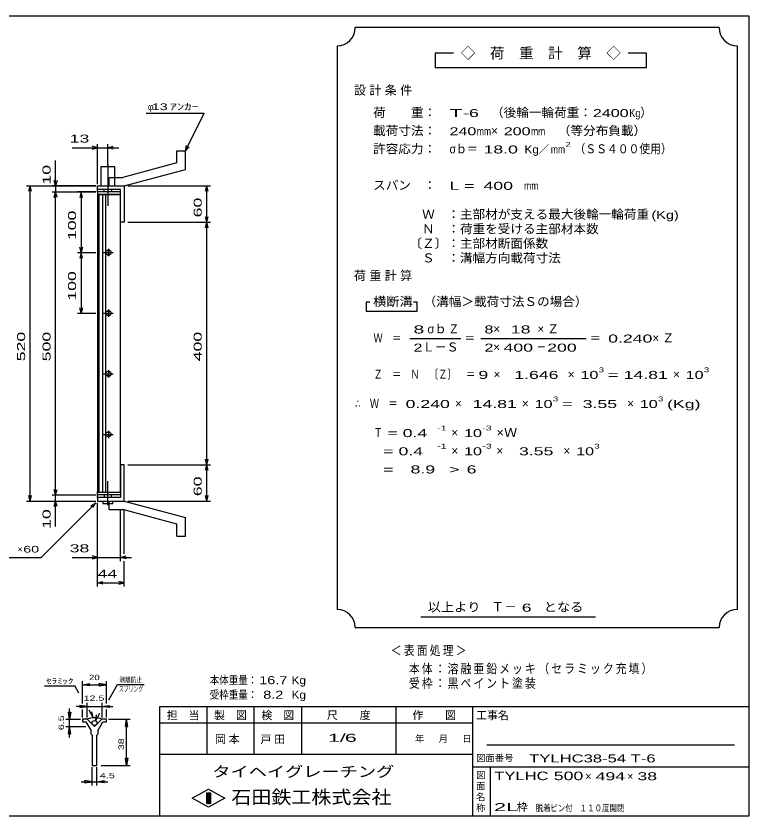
# Model space of a CAD drawing. Units: millimetres, scale not verified. Extents: x -1092 to 1034, y -771 to 635.
# Drawn here: x -174 to 1034, y -685 to 635 of the extents above; entities that cross this region are included whole.
import ezdxf
from ezdxf.enums import TextEntityAlignment as Align

# ---------------------------------------------------------------- set-up
doc = ezdxf.new("R2010")
doc.units = ezdxf.units.MM
doc.header["$LTSCALE"] = 6
doc.linetypes.add('LONG_DASHED_DOTTED', pattern=[15.25, 12, -1.5, 0.25, -1.5])
for name, color, linetype, lineweight in [('0_2', 150, 'Continuous', 25), ('16', 3, 'Continuous', 25), ('19', 6, 'Continuous', 25), ('22', 2, 'Continuous', 25), ('32', 4, 'Continuous', 25)]:
    doc.layers.add(name, color=color, linetype=linetype, lineweight=lineweight)
doc.styles.add('ベクトル', font='')
doc.styles.get('ベクトル').set_extended_font_data('ベクトル')

msp = doc.modelspace()

# ---------------------------------------------------------------- linework, layer by layer
at = {"layer": '0_2'}
for p, q in [((-1041.6, 635.4), (1034.4, 635.4)), ((1034.4, 635.4), (1034.4, -684.6)), ((1034.4, -504.6), (62.4, -504.6)), ((62.4, -504.6), (62.4, -684.6)), ((140.4, -504.6), (140.4, -582.6)), ((218.4, -582.6), (218.4, -504.6)), ((296.4, -504.6), (296.4, -582.6)), ((452.4, -582.6), (452.4, -504.6)), ((578.4, -504.6), (578.4, -684.6)), ((578.4, -531.6), (62.4, -531.6)), ((1010.4, -567.6), (602.4, -567.6)), ((62.4, -582.6), (578.4, -582.6)), ((578.4, -603.6), (1034.4, -603.6)), ((608.4, -684.6), (608.4, -603.6)), ((116.4, -655.2), (143.4, -640.2)), ((140.4, -646.2), (146.4, -646.2)), ((140.4, -664.2), (140.4, -646.2)), ((140.4, -646.2), (141.6, -646.2)), ((141.6, -646.2), (141.6, -664.2)), ((142.8, -664.2), (142.8, -646.2)), ((142.8, -646.2), (144, -646.2)), ((143.4, -640.2), (170.4, -655.2)), ((144, -646.2), (144, -664.2)), ((145.2, -664.2), (145.2, -646.2)), ((145.2, -646.2), (146.4, -646.2)), ((146.4, -646.2), (146.4, -664.2)), ((146.4, -646.2), (146.4, -664.2)), ((143.4, -670.2), (116.4, -655.2)), ((170.4, -655.2), (143.4, -670.2)), ((146.4, -664.2), (140.4, -664.2)), ((141.6, -664.2), (142.8, -664.2)), ((144, -664.2), (145.2, -664.2)), ((1034.4, -684.6), (-1041.6, -684.6))]:
    msp.add_line(p, q, dxfattribs=at)
at = {"layer": '16'}
for p, q in [((-1.8, 345.1), (-39.8, 345.1)), ((-39.8, 345.1), (-39.8, 340.6)), ((-1.8, 340.6), (-1.8, 345.1)), ((-39.8, 340.6), (-1.8, 340.6)), ((-39.8, 340.6), (-39.8, -150.4)), ((-1.8, 340.6), (-39.8, 340.6)), ((-37.8, 340.6), (-37.8, -150.4)), ((-30.8, -150.4), (-30.8, 340.6)), ((-26.8, 340.6), (-26.8, -150.4)), ((-1.8, -150.4), (-1.8, 340.6)), ((-21.8, 251.1), (-21.8, 239.1)), ((-29.8, 245.1), (-13.8, 245.1)), ((-19.8, 248.1), (-23.8, 248.1)), ((-23.8, 242.1), (-19.8, 242.1)), ((-19.8, 148.1), (-23.8, 148.1)), ((-21.8, 151.1), (-21.8, 139.1)), ((-29.8, 145.1), (-13.8, 145.1)), ((-23.8, 142.1), (-19.8, 142.1)), ((-29.8, 45.1), (-13.8, 45.1)), ((-19.8, 48.1), (-23.8, 48.1)), ((-23.8, 42.1), (-19.8, 42.1)), ((-21.8, 51.1), (-21.8, 39.1)), ((-19.8, -51.9), (-23.8, -51.9)), ((-21.8, -48.9), (-21.8, -60.9)), ((-29.8, -54.9), (-13.8, -54.9)), ((-23.8, -57.9), (-19.8, -57.9)), ((-39.8, -150.4), (-1.8, -150.4)), ((-39.8, -154.9), (-39.8, -150.4)), ((-39.8, -150.4), (-1.8, -150.4)), ((-1.8, -154.9), (-39.8, -154.9)), ((-1.8, -150.4), (-1.8, -154.9))]:
    msp.add_line(p, q, dxfattribs=at)
for centre, radius, start, end in [((-23.8, 245.1), 3, 90, 270), ((-21.8, 245.1), 4, 46.6, 133.4), ((-21.8, 245.1), 4, 226.6, 313.4), ((-19.8, 245.1), 3, 270, 90), ((-23.8, 145.1), 3, 90, 270), ((-21.8, 145.1), 4, 46.6, 133.4), ((-19.8, 145.1), 3, 270, 90), ((-21.8, 145.1), 4, 226.6, 313.4), ((-23.8, 45.1), 3, 90, 270), ((-21.8, 45.1), 4, 46.6, 133.4), ((-21.8, 45.1), 4, 226.6, 313.4), ((-19.8, 45.1), 3, 270, 90), ((-23.8, -54.9), 3, 90, 270), ((-21.8, -54.9), 4, 46.6, 133.4), ((-19.8, -54.9), 3, 270, 90), ((-21.8, -54.9), 4, 226.6, 313.4)]:
    msp.add_arc(centre, radius, start, end, dxfattribs=at)
at = {"layer": '19'}
for p, q in [((91.2, 413.1), (105.2, 413.1)), ((91.2, 393.1), (91.2, 413.1)), ((105.2, 382.1), (105.2, 413.1)), ((-33.8, 355.1), (-33.8, 387.1)), ((-33.8, 387.1), (-11.8, 387.1)), ((-11.8, 387.1), (-11.8, 355.1)), ((91.2, 393.1), (2.2, 369.1)), ((4.2, 355.1), (105.2, 382.1)), ((-20.8, 369.1), (2.2, 369.1)), ((-20.8, 355.1), (-20.8, 369.1)), ((-39.8, 345.1), (-39.8, 355.1)), ((-39.8, 349.1), (-39.8, 355.1)), ((-39.8, 355.1), (3.2, 355.1)), ((-1.8, 349.1), (-39.8, 349.1)), ((-28.8, 345.1), (-28.8, 349.1)), ((-20.8, 355.1), (4.2, 355.1)), ((-16.8, 349.1), (-16.8, 345.1)), ((-1.8, 295.1), (-1.8, 349.1)), ((3.2, 355.1), (4.2, 354.1)), ((4.2, 354.1), (4.2, 295.1)), ((4.2, 295.1), (-1.8, 295.1)), ((4.2, -104.9), (-1.8, -104.9)), ((-1.8, -104.9), (-1.8, -158.9)), ((4.2, -163.9), (4.2, -104.9)), ((-39.8, -158.9), (-39.8, -148.9)), ((-28.8, -154.9), (-28.8, -158.9)), ((-16.8, -158.9), (-16.8, -154.9)), ((-39.8, -158.9), (-39.8, -164.9)), ((-1.8, -158.9), (-39.8, -158.9)), ((-39.8, -164.9), (3.2, -164.9)), ((-30.8, -164.9), (-30.8, -168.9)), ((-30.8, -168.9), (-14.8, -168.9)), ((-20.8, -164.9), (4.2, -164.9)), ((-20.8, -178.9), (-20.8, -164.9)), ((-14.8, -168.9), (-14.8, -164.9)), ((3.2, -164.9), (4.2, -163.9)), ((4.2, -164.9), (105.2, -191.9)), ((-20.8, -178.9), (2.2, -178.9)), ((91.2, -202.9), (2.2, -178.9)), ((105.2, -222.9), (105.2, -191.9)), ((91.2, -222.9), (91.2, -202.9)), ((91.2, -222.9), (105.2, -222.9))]:
    msp.add_line(p, q, dxfattribs=at)
at = {"layer": '19', "linetype": 'LONG_DASHED_DOTTED'}
for p, q in [((-22.8, 390.1), (-22.8, 322.1)), ((-22.8, -171.9), (-22.8, -131.9))]:
    msp.add_line(p, q, dxfattribs=at)
at = {"layer": '22', "color": 4}
for p, q in [((985.2, 616.2), (385.2, 616.2)), ((355.2, 586.2), (355.2, -343.8)), ((1015.2, -343.8), (1015.2, 586.2)), ((547.2, 574.2), (517.2, 574.2)), ((517.2, 574.2), (517.2, 550.2)), ((865.2, 574.2), (835.2, 574.2)), ((865.2, 550.2), (865.2, 574.2)), ((517.2, 550.2), (865.2, 550.2)), ((40.2, 475.1), (136.2, 475.1)), ((105.2, 413.1), (136.2, 475.1)), ((-39.8, 358.1), (-39.8, 424.1)), ((-22.8, 389.9), (-22.8, 424.1)), ((-81.8, 418.1), (-39.8, 418.1)), ((-39.8, 418.1), (-48.8, 420.5)), ((-48.8, 415.7), (-39.8, 418.1)), ((-39.8, 418.1), (-22.8, 418.1)), ((-22.8, 418.1), (-13.8, 420.5)), ((-13.8, 415.7), (-22.8, 418.1)), ((-22.8, 418.1), (-4.8, 418.1)), ((105.2, 413.1), (107, 421.86)), ((105.2, 413.1), (111.2, 419.7)), ((-108.8, 355.1), (-108.8, 397.1)), ((-108.8, 355.1), (-111.2, 364.1)), ((-106.4, 364.1), (-108.8, 355.1)), ((-156.8, 355.1), (-42.8, 355.1)), ((-153.2, 346.1), (-150.8, 355.1)), ((-148.4, 346.1), (-150.8, 355.1)), ((-150.8, -164.9), (-150.8, 355.1)), ((-42.8, 355.1), (-114.8, 355.1)), ((-114.8, 345.1), (-42.8, 345.1)), ((-111.2, 336.1), (-108.8, 345.1)), ((-108.8, 355.1), (-108.8, 345.1)), ((-106.4, 336.1), (-108.8, 345.1)), ((-108.8, -154.9), (-108.8, 345.1)), ((-42.8, 345.1), (-72.8, 345.1)), ((-66.8, 345.1), (-69.2, 336.1)), ((-64.4, 336.1), (-66.8, 345.1)), ((-66.8, 345.1), (-66.8, 245.1)), ((10.2, 355.1), (146.4, 355.1)), ((138, 346.1), (140.4, 355.1)), ((142.8, 346.1), (140.4, 355.1)), ((140.4, 295.1), (140.4, 355.1)), ((140.4, 295.1), (138, 304.1)), ((140.4, 295.1), (142.8, 304.1)), ((10.2, 295.1), (146.4, 295.1)), ((138, 286.1), (140.4, 295.1)), ((142.8, 286.1), (140.4, 295.1)), ((140.4, -104.9), (140.4, 295.1)), ((-66.8, 245.1), (-69.2, 254.1)), ((-64.4, 254.1), (-66.8, 245.1)), ((-72.8, 245.1), (-42.8, 245.1)), ((-66.8, 245.1), (-69.2, 236.1)), ((-64.4, 236.1), (-66.8, 245.1)), ((-66.8, 245.1), (-66.8, 145.1)), ((409.2, 163.2), (403.2, 163.2)), ((403.2, 163.2), (403.2, 148.2)), ((487.2, 163.2), (481.2, 163.2)), ((487.2, 148.2), (487.2, 163.2)), ((-66.8, 145.1), (-69.2, 154.1)), ((-64.4, 154.1), (-66.8, 145.1)), ((403.2, 148.2), (487.2, 148.2)), ((-72.8, 145.1), (-42.8, 145.1)), ((475.2, 103.2), (559.2, 103.2)), ((592.2, 103.2), (766.2, 103.2)), ((10.2, -104.9), (146.4, -104.9)), ((140.4, -104.9), (138, -95.9)), ((138, -113.9), (140.4, -104.9)), ((140.4, -104.9), (142.8, -95.9)), ((142.8, -113.9), (140.4, -104.9)), ((140.4, -164.9), (140.4, -104.9)), ((-150.8, -164.9), (-153.2, -155.9)), ((-150.8, -164.9), (-148.4, -155.9)), ((-114.8, -154.9), (-42.8, -154.9)), ((-108.8, -154.9), (-111.2, -145.9)), ((-108.8, -154.9), (-106.4, -145.9)), ((-108.8, -164.9), (-108.8, -154.9)), ((140.4, -164.9), (138, -155.9)), ((140.4, -164.9), (142.8, -155.9)), ((-156.8, -164.9), (-42.8, -164.9)), ((-132.8, -257.9), (-42.8, -167.9)), ((-114.8, -164.9), (-42.8, -164.9)), ((-111.2, -173.9), (-108.8, -164.9)), ((-106.4, -173.9), (-108.8, -164.9)), ((-108.8, -206.9), (-108.8, -164.9)), ((-50.6, -172.7), (-42.8, -167.9)), ((-47.6, -175.7), (-42.8, -167.9)), ((-39.8, -263.9), (-39.8, -167.9)), ((-39.8, -305.9), (-39.8, -167.9)), ((10.2, -164.9), (146.4, -164.9)), ((-1.8, -263.9), (-1.8, -178.3)), ((4.2, -251.9), (4.2, -178.3)), ((-252.8, -257.9), (-132.8, -257.9)), ((-81.8, -257.9), (-39.8, -257.9)), ((-39.8, -257.9), (-48.8, -255.5)), ((-48.8, -260.3), (-39.8, -257.9)), ((-39.8, -257.9), (-1.8, -257.9)), ((-1.8, -257.9), (7.2, -255.5)), ((7.2, -260.3), (-1.8, -257.9)), ((-1.8, -257.9), (16.2, -257.9)), ((4.2, -305.9), (4.2, -263.9)), ((-39.8, -299.9), (-30.8, -297.5)), ((-30.8, -302.3), (-39.8, -299.9)), ((-39.8, -299.9), (4.2, -299.9)), ((4.2, -299.9), (-4.8, -297.5)), ((-4.8, -302.3), (4.2, -299.9)), ((493.2, -355.8), (781.2, -355.8)), ((385.2, -373.8), (985.2, -373.8))]:
    msp.add_line(p, q, dxfattribs=at)
for centre, start, end in [((355.2, 616.2), 270, 0), ((1015.2, 616.2), 180, 270), ((355.2, -373.8), 0, 90), ((1015.2, -373.8), 90, 180)]:
    msp.add_arc(centre, 30, start, end, dxfattribs=at)
at = {"layer": '32'}
for p, q in [((-64.8, -499.2), (-64.8, -462)), ((-24.8, -499.2), (-24.8, -462)), ((-127.4, -469.8), (-77.4, -469.8)), ((-70.4, -481.8), (-77.4, -469.8)), ((-64.8, -468), (-52.8, -466.2)), ((-52.8, -469.8), (-64.8, -468)), ((-64.8, -468), (-24.8, -468)), ((-52.8, -469.8), (-52.8, -466.2)), ((-24.8, -468), (-36.8, -466.2)), ((-36.8, -469.8), (-36.8, -466.2)), ((-36.8, -469.8), (-24.8, -468)), ((-21.2, -493), (-6.6, -467.8)), ((-6.6, -467.8), (37.4, -467.8)), ((-56.8, -522), (-56.8, -498)), ((-32.8, -498), (-32.8, -522)), ((-85.8, -525), (-87.6, -513)), ((-87.6, -513), (-84, -513)), ((-85.8, -525), (-85.8, -507)), ((-84, -513), (-85.8, -525)), ((-56.8, -504), (-74.8, -504)), ((-56.8, -504), (-68.8, -502.2)), ((-68.8, -502.2), (-68.8, -505.8)), ((-68.8, -505.8), (-56.8, -504)), ((-64.8, -522), (-64.8, -508.8)), ((-56.8, -504), (-32.8, -504)), ((-46.8, -522), (-53.8, -510)), ((-46.8, -522), (-49, -512.6)), ((-32.8, -504), (-20.8, -502.2)), ((-20.8, -505.8), (-32.8, -504)), ((-32.8, -504), (-14.8, -504)), ((-24.8, -522), (-24.8, -508.8)), ((-20.8, -502.2), (-20.8, -505.8)), ((-91.8, -525), (-67.8, -525)), ((-85.8, -537), (-85.8, -525)), ((-64.8, -525), (-64.8, -529)), ((-56.8, -525), (-64.8, -525)), ((-44.8, -537), (-56.8, -525)), ((-32.8, -525), (-44.8, -537)), ((-42.8, -527), (-36, -515)), ((-42.8, -527), (-41.4, -517.4)), ((-24.8, -525), (-32.8, -525)), ((-24.8, -529), (-24.8, -525)), ((-21.8, -525), (14.2, -525)), ((6.4, -537), (8.2, -525)), ((10, -537), (8.2, -525)), ((8.2, -601), (8.2, -525)), ((-91.8, -537), (-58.8, -537)), ((-87.6, -549), (-85.8, -537)), ((-84, -549), (-85.8, -537)), ((-85.8, -555), (-85.8, -537)), ((-64.8, -529), (-58.8, -529)), ((-58.8, -529), (-50.8, -543)), ((-38.8, -543), (-30.8, -529)), ((-30.8, -529), (-24.8, -529)), ((6.4, -537), (10, -537)), ((-87.6, -549), (-84, -549)), ((-50.8, -543), (-50.8, -549)), ((-50.8, -549), (-48.8, -551)), ((-48.8, -551), (-48.8, -601)), ((-40.8, -551), (-38.8, -549)), ((-40.8, -601), (-40.8, -551)), ((-38.8, -549), (-38.8, -543)), ((8.2, -601), (6.4, -589)), ((6.4, -589), (10, -589)), ((10, -589), (8.2, -601)), ((-48.8, -601), (-40.8, -601)), ((-48.8, -634), (-48.8, -604)), ((-40.8, -634), (-40.8, -604)), ((-33.8, -601), (14.2, -601)), ((-66.8, -628), (-48.8, -628)), ((-48.8, -628), (-60.8, -626.2)), ((-60.8, -629.8), (-60.8, -626.2)), ((-60.8, -629.8), (-48.8, -628)), ((-48.8, -628), (-40.8, -628)), ((-40.8, -628), (-28.8, -626.2)), ((-28.8, -629.8), (-40.8, -628)), ((-40.8, -628), (-22.8, -628)), ((-28.8, -629.8), (-28.8, -626.2))]:
    msp.add_line(p, q, dxfattribs=at)
msp.add_circle((-44.8, -531), 4, dxfattribs=at)
msp.add_arc((-45, -552.41), 30, 66, 113, dxfattribs=at)

# ---------------------------------------------------------------- texts
at = {"layer": '0_2', "style": 'ベクトル'}
for s, height, p in [('担\u3000当', 13.2, (74.4, -518.4)), ('製\u3000図', 13.2, (152.4, -518.4)), ('検\u3000図', 13.2, (230.4, -518.4)), ('尺\u3000\u3000度', 13.2, (338.4, -518.4)), ('作\u3000\u3000図', 13.2, (479.4, -518.4)), ('工事名', 13.2, (584.4, -518.4)), ('年', 11, (483.6, -557.1)), ('月', 11, (522.6, -557.1)), ('日', 11, (561.6, -557.1)), ('図面番号', 11, (584.4, -588.9)), ('図', 11, (584.4, -617.1)), ('面', 11, (584.4, -635.1)), ('名', 11, (584.4, -653.1)), ('称', 11, (584.4, -671.1))]:
    msp.add_text(s, height=height, dxfattribs=at).set_placement(p, align=Align.MIDDLE_LEFT)
at = {"layer": '0_2', "color": 222, "style": 'ベクトル'}
for s, height, width, p in [('タイヘイグレーチング', 17.6, 1.25, (149.4, -611.4)), ('石田鉄工株式会社', 21.99, 1.1, (180.9, -653.4))]:
    msp.add_text(s, height=height, dxfattribs=dict(at, width=width)).set_placement(p, align=Align.MIDDLE_LEFT)
at = {"layer": '22', "style": 'ベクトル'}
for s, height, p in [('◇\u3000荷\u3000重\u3000計\u3000算\u3000◇', 17.6, (559.2, 574.2)), ('φ', 11, (43.2, 485.6)), ('）', 14.52, (855, 476.1)), ('×', 14.52, (609, 446.1)), ('／', 13.2, (686.7, 415.2)), ('σｂ', 14.52, (504, 119.1)), ('×', 14.52, (612.6, 119.1)), ('Ｌ－Ｓ', 14.52, (496.2, 89.1)), ('×', 14.52, (612.6, 89.1)), ('×', 14.52, (613.2, 44.1)), ('×', 14.52, (735.6, 44.1)), ('×', 14.52, (909, 44.1)), ('×', 14.52, (549.6, -3.9)), ('×', 14.52, (660, -3.9)), ('×', 14.52, (833.4, -3.9)), ('×', 14.52, (543.6, -51.9)), ('×', 14.52, (543.6, -81.9)), ('×', 14.52, (618, -81.9)), ('×', 14.52, (728.4, -81.9)), ('×', 11, (-171.8, -244.4)), ('Ｔ－', 15.4, (609.6, -339.3)), ('×', 13.2, (764.4, -619)), ('×', 13.2, (833.4, -619)), ('枠', 13.2, (651.6, -670))]:
    msp.add_text(s, height=height, dxfattribs=at).set_placement(p, align=Align.MIDDLE_LEFT)
for s, height, width, p in [(' 13 ', 11, 1.6, (43.2, 485.6)), ('ｱﾝｶｰ', 11, 1.6, (79.2, 485.6)), ('荷\u3000\u3000重：\u3000', 14.52, 1.05, (414.6, 476.1)), ('T-', 13.2, 2, (540.6, 475.2)), (' 6 ', 13.2, 1.65, (564.6, 475.2)), ('（後輪一輪荷重：', 14.52, 1.05, (609, 476.1)), ('2400', 13.2, 1.5, (777, 475.2)), ('Kg', 13.2, 0.85, (837, 475.2)), ('載荷寸法：\u3000', 14.52, 1.05, (414.6, 446.1)), ('240', 13.2, 1.5, (540.6, 445.2)), ('mm', 13.2, 0.8, (585.6, 445.2)), ('200', 13.2, 1.5, (630, 445.2)), ('mm', 13.2, 0.8, (675, 445.2)), ('\u3000（等分布負載）', 14.52, 1.05, (698.4, 446.1)), (' 13 ', 13.2, 1.65, (-93.8, 433.1)), ('許容応力：\u3000', 14.52, 1.05, (414.6, 416.1)), ('σｂ＝', 14.52, 0.9, (540.6, 416.1)), ('2', 7.92, 1.5, (731.7, 423.6)), ('（ＳＳ４００使用）', 14.52, 0.9, (746.7, 416.1)), (' 18.0', 13.2, 1.65, (588.6, 415.2)), ('Kg', 13.2, 1.1, (664.2, 415.2)), ('mm', 13.2, 0.8, (707.7, 415.2)), ('スパン\u3000：\u3000', 14.52, 1.05, (414.6, 356.1)), ('L = ', 13.2, 1.65, (540.6, 355.2)), (' 400 ', 13.2, 1.65, (588.6, 355.2)), ('mm', 13.2, 0.8, (663.6, 355.2)), ('\u3000Ｗ\u3000：主部材が支える最大後輪一輪荷重', 14.52, 1.05, (474.6, 308.1)), ('(Kg)', 13.2, 1.35, (873.6, 307.2)), ('\u3000Ｎ\u3000：荷重を受ける主部材本数', 14.52, 1.05, (474.6, 284.1)), ('〔Ｚ〕：主部材断面係数', 14.52, 1.05, (474.6, 260.1)), ('\u3000Ｓ\u3000：溝幅方向載荷寸法', 14.52, 1.05, (474.6, 236.1)), ('横断溝', 14.52, 1.1, (414.6, 164.1)), ('\u3000（溝幅＞載荷寸法Ｓの場合）', 14.52, 1.05, (477, 164.1)), ('8', 13.2, 1.8, (481.2, 118.2)), ('Ｚ', 14.52, 0.9, (538.8, 119.1)), ('8', 13.2, 1.5, (598.2, 118.2)), (' 18 ', 13.2, 1.65, (633.6, 118.2)), ('Ｗ\u3000＝', 14.52, 0.75, (415.2, 104.1)), ('＝', 14.52, 0.9, (565.2, 104.1)), ('＝', 14.52, 0.9, (772.2, 104.1)), ('0.240', 13.2, 1.65, (802.2, 103.2)), ('2', 13.2, 1.5, (481.2, 88.2)), ('2', 13.2, 1.5, (598.2, 88.2)), (' 400 ', 13.2, 1.65, (621.6, 88.2)), (' 200 ', 13.2, 1.65, (693.6, 88.2)), ('－', 14.52, 0.75, (684.6, 89.1)), ('Ｚ\u3000＝\u3000Ｎ\u3000〔Ｚ〕\u3000＝', 14.52, 0.75, (415.2, 44.1)), ('3', 7.92, 1.5, (786.6, 51.6)), ('3', 7.92, 1.5, (960, 51.6)), (' 9 ', 13.2, 1.65, (580.2, 43.2)), ('  1.646', 13.2, 1.65, (631.2, 43.2)), ('10', 13.2, 1.5, (756.6, 43.2)), ('=', 13.2, 1.7, (801.6, 43.2)), (' 14.81', 13.2, 1.65, (819.6, 43.2)), ('10', 13.2, 1.5, (930, 43.2)), ('∴\u3000Ｗ\u3000＝', 14.52, 0.75, (385.2, -3.9)), (' 0.240', 13.2, 1.65, (460.2, -4.8)), (' 14.81', 13.2, 1.65, (570.6, -4.8)), ('10', 13.2, 1.5, (681, -4.8)), ('3', 7.92, 1.5, (711, 3.6)), ('  3.55', 13.2, 1.65, (744, -4.8)), ('10', 13.2, 1.5, (854.4, -4.8)), ('3', 7.92, 1.5, (884.4, 3.6)), ('(Kg)', 13.2, 1.65, (899.4, -4.8)), ('=', 13.2, 1.7, (726, -4.8)), ('Ｔ', 14.52, 0.75, (415.2, -51.9)), (' = 0.4', 13.2, 1.65, (430.2, -52.8)), ('-1', 7.918, 1.65, (520.2, -44.4)), ('10', 13.2, 1.5, (564.6, -52.8)), ('-3', 7.918, 1.65, (594.6, -44.4)), ('×Ｗ', 14.52, 1.1, (618, -51.9)), ('  = 0.4', 13.2, 1.65, (415.2, -82.8)), ('-1', 7.918, 1.65, (520.2, -74.4)), ('10', 13.2, 1.5, (564.6, -82.8)), ('-3', 7.918, 1.65, (594.6, -74.4)), ('  3.55', 13.2, 1.65, (639, -82.8)), ('10', 13.2, 1.5, (749.4, -82.8)), ('3', 7.92, 1.5, (779.4, -74.4)), ('  =', 13.2, 1.65, (415.2, -112.8)), ('  8.9', 13.2, 1.65, (460.2, -112.8)), ('>', 13.2, 1.7, (539.7, -112.8)), (' 6 ', 13.2, 1.65, (560.7, -112.8)), (' 38 ', 13.2, 1.65, (-93.8, -242.9)), (' 60 ', 11, 1.6, (-168.8, -244.4)), (' 44 ', 13.2, 1.65, (-47.8, -284.9)), ('以上より\u3000', 14.52, 1.1, (504.6, -339.9)), (' 6 ', 13.2, 1.65, (651.6, -340.8)), ('となる', 14.52, 1.1, (696, -339.9)), ('本体重量：', 13.2, 0.85, (145.2, -460.5)), (' 16.7', 13.2, 1.35, (220.2, -460.5)), ('Kg', 13.2, 1.1, (280.2, -460.5)), ('受枠重量：', 13.2, 0.85, (145.2, -484.5)), ('  8.2', 13.2, 1.35, (220.2, -484.5)), ('Kg', 13.2, 1.1, (280.2, -484.5)), ('1/', 13.2, 2, (340.2, -555.6)), (' 6 ', 13.2, 2, (358.2, -555.6)), ('TYLHC38-54 T-6', 13.2, 1.55, (672, -589.6)), ('TYLHC', 14.08, 1.45, (614.4, -618.4)), (' 500 ', 14.08, 1.55, (704.4, -618.4)), (' 494 ', 13.2, 1.65, (773.4, -619)), (' 38 ', 13.2, 1.65, (842.4, -619)), ('2L', 13.2, 2.05, (613.8, -670)), ('脱着', 11, 0.8, (682.8, -671.5)), ('ピン付', 11, 0.8, (706.8, -671.5)), ('\u3000１１０度開閉', 11, 0.8, (742.8, -671.5))]:
    msp.add_text(s, height=height, dxfattribs=dict(at, width=width)).set_placement(p, align=Align.MIDDLE_LEFT)
at = {"layer": '22', "style": 'ベクトル', "width": 1.65}
for s, p in [(' 10 ', (-123.8, 349.1)), (' 60 ', (125.4, 295.1)), (' 100 ', (-81.8, 257.6)), (' 100 ', (-81.8, 157.6)), (' 520 ', (-165.8, 57.6)), (' 500 ', (-123.8, 57.6)), (' 400 ', (125.4, 57.6)), (' 60 ', (125.4, -164.9)), (' 10 ', (-123.8, -218.9))]:
    msp.add_text(s, height=13.2, rotation=90, dxfattribs=at).set_placement(p, align=Align.MIDDLE_LEFT)
at = {"layer": '22', "attachment_point": 4, "style": 'ベクトル'}
for s, insert, char_height in [('\\T1.28;設計条件', (383.1, 512.1), 14.52), ('\\T1.28;荷重計算', (383.1, 206.1), 14.52), ('\\T1.42;×Ｚ', (685.5, 119.1), 14.52), ('\\T1.42;×Ｚ', (875.1, 104.1), 14.52), ('\\T1.2;\\W0.85;＜表面処理＞', (443.7, -412.3), 15.4), ('\\T1.19;\\W0.85;本体：溶融亜鉛メッキ', (473.7, -442.3), 15.4), ('\\T1.19;\\W0.85;（セラミック充填）', (687.2, -442.3), 15.4), ('\\T1.19;\\W0.85;受枠：黒ペイント塗装', (473.7, -466.3), 15.4), ('\\T1.25;岡本\u3000', (153.9, -558.6), 13.2), ('\\T1.25;戸田\u3000', (228.9, -558.9), 13.2)]:
    msp.add_mtext(s, dxfattribs=dict(at, insert=insert, char_height=char_height))
at = {"layer": '32', "color": 2, "style": 'ベクトル'}
for s, width, p in [('ｾﾗﾐｯｸ', 1.5, (-124.4, -462)), ('20', 1.35, (-53.8, -456)), ('剥離防止', 0.75, (-3.6, -460)), ('スプリング', 0.65, (-4.6, -475)), ('12.5', 1.5, (-62.8, -490.2)), (' 4.5 ', 1.5, (-40.8, -617.8))]:
    msp.add_text(s, height=8.798, dxfattribs=dict(at, width=width)).set_placement(p, align=Align.MIDDLE_LEFT)
at = {"layer": '32', "color": 2, "style": 'ベクトル', "width": 1.5}
for s, p in [('6.5', (-99.6, -543)), (' 38 ', (-0.8, -581))]:
    msp.add_text(s, height=8.798, rotation=90, dxfattribs=at).set_placement(p, align=Align.MIDDLE_LEFT)

doc.saveas('drawing.dxf')
